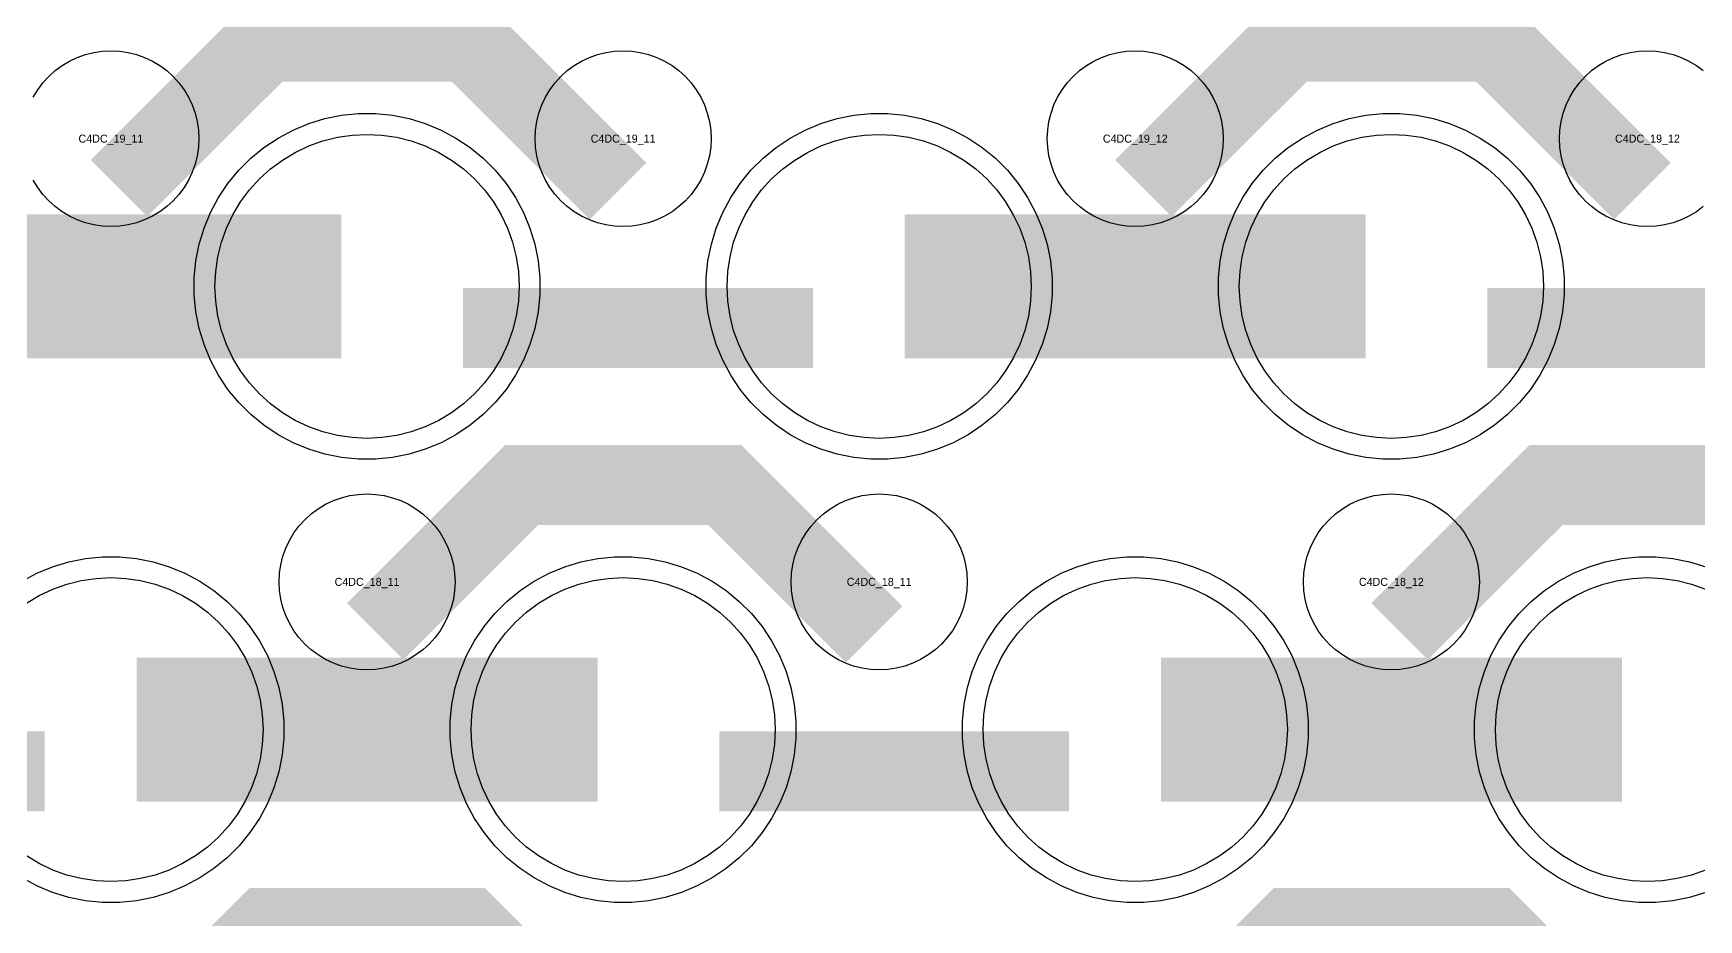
# Model space of a CAD drawing. Extents: x -11880 to 11880, y -14992 to 14992.
# Drawn here: x -8504 to -7984, y -12405 to -12128 of the extents above; entities that cross this region are included whole.
import ezdxf
from ezdxf.enums import TextEntityAlignment as Align

# ---------------------------------------------------------------- set-up
doc = ezdxf.new("R2010")
doc.units = 0
doc.header["$MEASUREMENT"] = 0
for name, color, linetype in [('GDS_775_DT_237', 138, 'CONTINUOUS'), ('RDL1_FS', 34, 'CONTINUOUS'), ('RDL_BS', 160, 'CONTINUOUS')]:
    doc.layers.add(name, color=color, linetype=linetype)

msp = doc.modelspace()

# ---------------------------------------------------------------- linework, layer by layer
at = {"layer": 'RDL1_FS', "color": 240, "true_color": 0xed1f24}
for points in [[(-8400, -12254.354), (-8404.657, -12254.125), (-8409.268, -12253.441), (-8413.791, -12252.309), (-8418.181, -12250.737), (-8422.395, -12248.745), (-8426.395, -12246.347), (-8430.14, -12243.569), (-8433.594, -12240.439), (-8436.724, -12236.985), (-8439.502, -12233.24), (-8441.9, -12229.24), (-8443.892, -12225.026), (-8445.464, -12220.636), (-8446.596, -12216.113), (-8447.28, -12211.502), (-8447.509, -12206.845), (-8447.28, -12202.188), (-8446.596, -12197.577), (-8445.464, -12193.054), (-8443.892, -12188.664), (-8441.9, -12184.45), (-8439.502, -12180.45), (-8436.724, -12176.705), (-8433.594, -12173.251), (-8430.14, -12170.121), (-8426.395, -12167.343), (-8422.395, -12164.945), (-8418.181, -12162.953), (-8413.791, -12161.381), (-8409.268, -12160.249), (-8404.657, -12159.565), (-8400, -12159.336), (-8395.343, -12159.565), (-8390.732, -12160.249), (-8386.209, -12161.381), (-8381.819, -12162.953), (-8377.605, -12164.945), (-8373.605, -12167.343), (-8369.86, -12170.121), (-8366.406, -12173.251), (-8363.276, -12176.705), (-8360.498, -12180.45), (-8358.1, -12184.45), (-8356.108, -12188.664), (-8354.536, -12193.054), (-8353.404, -12197.577), (-8352.72, -12202.188), (-8352.491, -12206.845), (-8352.72, -12211.502), (-8353.404, -12216.113), (-8354.536, -12220.636), (-8356.108, -12225.026), (-8358.1, -12229.24), (-8360.498, -12233.24), (-8363.276, -12236.985), (-8366.406, -12240.439), (-8369.86, -12243.569), (-8373.605, -12246.347), (-8377.605, -12248.745), (-8381.819, -12250.737), (-8386.209, -12252.309), (-8390.732, -12253.441), (-8395.343, -12254.125)], [(-8240, -12254.354), (-8244.657, -12254.125), (-8249.268, -12253.441), (-8253.791, -12252.309), (-8258.181, -12250.737), (-8262.395, -12248.745), (-8266.395, -12246.347), (-8270.14, -12243.569), (-8273.594, -12240.439), (-8276.724, -12236.985), (-8279.502, -12233.24), (-8281.9, -12229.24), (-8283.892, -12225.026), (-8285.464, -12220.636), (-8286.596, -12216.113), (-8287.28, -12211.502), (-8287.509, -12206.845), (-8287.28, -12202.188), (-8286.596, -12197.577), (-8285.464, -12193.054), (-8283.892, -12188.664), (-8281.9, -12184.45), (-8279.502, -12180.45), (-8276.724, -12176.705), (-8273.594, -12173.251), (-8270.14, -12170.121), (-8266.395, -12167.343), (-8262.395, -12164.945), (-8258.181, -12162.953), (-8253.791, -12161.381), (-8249.268, -12160.249), (-8244.657, -12159.565), (-8240, -12159.336), (-8235.343, -12159.565), (-8230.732, -12160.249), (-8226.209, -12161.381), (-8221.819, -12162.953), (-8217.605, -12164.945), (-8213.605, -12167.343), (-8209.86, -12170.121), (-8206.406, -12173.251), (-8203.276, -12176.705), (-8200.498, -12180.45), (-8198.1, -12184.45), (-8196.108, -12188.664), (-8194.536, -12193.054), (-8193.404, -12197.577), (-8192.72, -12202.188), (-8192.491, -12206.845), (-8192.72, -12211.502), (-8193.404, -12216.113), (-8194.536, -12220.636), (-8196.108, -12225.026), (-8198.1, -12229.24), (-8200.498, -12233.24), (-8203.276, -12236.985), (-8206.406, -12240.439), (-8209.86, -12243.569), (-8213.605, -12246.347), (-8217.605, -12248.745), (-8221.819, -12250.737), (-8226.209, -12252.309), (-8230.732, -12253.441), (-8235.343, -12254.125)], [(-8080, -12254.354), (-8084.657, -12254.125), (-8089.268, -12253.441), (-8093.791, -12252.309), (-8098.181, -12250.737), (-8102.395, -12248.745), (-8106.395, -12246.347), (-8110.14, -12243.569), (-8113.594, -12240.439), (-8116.724, -12236.985), (-8119.502, -12233.24), (-8121.9, -12229.24), (-8123.892, -12225.026), (-8125.464, -12220.636), (-8126.596, -12216.113), (-8127.28, -12211.502), (-8127.509, -12206.845), (-8127.28, -12202.188), (-8126.596, -12197.577), (-8125.464, -12193.054), (-8123.892, -12188.664), (-8121.9, -12184.45), (-8119.502, -12180.45), (-8116.724, -12176.705), (-8113.594, -12173.251), (-8110.14, -12170.121), (-8106.395, -12167.343), (-8102.395, -12164.945), (-8098.181, -12162.953), (-8093.791, -12161.381), (-8089.268, -12160.249), (-8084.657, -12159.565), (-8080, -12159.336), (-8075.343, -12159.565), (-8070.732, -12160.249), (-8066.209, -12161.381), (-8061.819, -12162.953), (-8057.605, -12164.945), (-8053.605, -12167.343), (-8049.86, -12170.121), (-8046.406, -12173.251), (-8043.276, -12176.705), (-8040.498, -12180.45), (-8038.1, -12184.45), (-8036.108, -12188.664), (-8034.536, -12193.054), (-8033.404, -12197.577), (-8032.72, -12202.188), (-8032.491, -12206.845), (-8032.72, -12211.502), (-8033.404, -12216.113), (-8034.536, -12220.636), (-8036.108, -12225.026), (-8038.1, -12229.24), (-8040.498, -12233.24), (-8043.276, -12236.985), (-8046.406, -12240.439), (-8049.86, -12243.569), (-8053.605, -12246.347), (-8057.605, -12248.745), (-8061.819, -12250.737), (-8066.209, -12252.309), (-8070.732, -12253.441), (-8075.343, -12254.125)]]:
    msp.add_lwpolyline(points, close=True, dxfattribs=at)
for points in [[(-8551.998, -12206.845, 45, 45, 0), (-8479.998, -12206.845, 45, 45, 0)], [(-8479.998, -12206.845, 45, 45, 0), (-8407.998, -12206.845, 45, 45, 0)], [(-8231.998, -12206.845, 45, 45, 0), (-8159.998, -12206.845, 45, 45, 0)], [(-8159.998, -12206.845, 45, 45, 0), (-8087.998, -12206.845, 45, 45, 0)]]:
    msp.add_lwpolyline(points, format="xyseb", dxfattribs=at)
at = {"layer": 'RDL1_FS'}
for points in [[(-8506.395, -12305.908), (-8502.395, -12303.51), (-8498.181, -12301.518), (-8493.791, -12299.946), (-8489.268, -12298.814), (-8484.657, -12298.13), (-8480, -12297.901), (-8475.343, -12298.13), (-8470.732, -12298.814), (-8466.209, -12299.946), (-8461.819, -12301.518), (-8457.605, -12303.51), (-8453.605, -12305.908), (-8449.86, -12308.686), (-8446.406, -12311.816), (-8443.276, -12315.27), (-8440.498, -12319.015), (-8438.1, -12323.015), (-8436.108, -12327.229), (-8434.536, -12331.619), (-8433.404, -12336.142), (-8432.72, -12340.753), (-8432.491, -12345.41), (-8432.72, -12350.067), (-8433.404, -12354.678), (-8434.536, -12359.201), (-8436.108, -12363.591), (-8438.1, -12367.805), (-8440.498, -12371.805), (-8443.276, -12375.55), (-8446.406, -12379.004), (-8449.86, -12382.134), (-8453.605, -12384.912), (-8457.605, -12387.31), (-8461.819, -12389.302), (-8466.209, -12390.874), (-8470.732, -12392.006), (-8475.343, -12392.69), (-8480, -12392.919), (-8484.657, -12392.69), (-8489.268, -12392.006), (-8493.791, -12390.874), (-8498.181, -12389.302), (-8502.395, -12387.31), (-8506.395, -12384.912)], [(-7981.819, -12389.302), (-7986.209, -12390.874), (-7990.732, -12392.006), (-7995.343, -12392.69), (-8000, -12392.919), (-8004.657, -12392.69), (-8009.268, -12392.006), (-8013.791, -12390.874), (-8018.181, -12389.302), (-8022.395, -12387.31), (-8026.395, -12384.912), (-8030.14, -12382.134), (-8033.594, -12379.004), (-8036.724, -12375.55), (-8039.502, -12371.805), (-8041.9, -12367.805), (-8043.892, -12363.591), (-8045.464, -12359.201), (-8046.596, -12354.678), (-8047.28, -12350.067), (-8047.509, -12345.41), (-8047.28, -12340.753), (-8046.596, -12336.142), (-8045.464, -12331.619), (-8043.892, -12327.229), (-8041.9, -12323.015), (-8039.502, -12319.015), (-8036.724, -12315.27), (-8033.594, -12311.816), (-8030.14, -12308.686), (-8026.395, -12305.908), (-8022.395, -12303.51), (-8018.181, -12301.518), (-8013.791, -12299.946), (-8009.268, -12298.814), (-8004.657, -12298.13), (-8000, -12297.901), (-7995.343, -12298.13), (-7990.732, -12298.814), (-7986.209, -12299.946), (-7981.819, -12301.518)]]:
    msp.add_lwpolyline(points, dxfattribs=at)
for points in [[(-8320, -12392.919), (-8324.657, -12392.69), (-8329.268, -12392.006), (-8333.791, -12390.874), (-8338.181, -12389.302), (-8342.395, -12387.31), (-8346.395, -12384.912), (-8350.14, -12382.134), (-8353.594, -12379.004), (-8356.724, -12375.55), (-8359.502, -12371.805), (-8361.9, -12367.805), (-8363.892, -12363.591), (-8365.464, -12359.201), (-8366.596, -12354.678), (-8367.28, -12350.067), (-8367.509, -12345.41), (-8367.28, -12340.753), (-8366.596, -12336.142), (-8365.464, -12331.619), (-8363.892, -12327.229), (-8361.9, -12323.015), (-8359.502, -12319.015), (-8356.724, -12315.27), (-8353.594, -12311.816), (-8350.14, -12308.686), (-8346.395, -12305.908), (-8342.395, -12303.51), (-8338.181, -12301.518), (-8333.791, -12299.946), (-8329.268, -12298.814), (-8324.657, -12298.13), (-8320, -12297.901), (-8315.343, -12298.13), (-8310.732, -12298.814), (-8306.209, -12299.946), (-8301.819, -12301.518), (-8297.605, -12303.51), (-8293.605, -12305.908), (-8289.86, -12308.686), (-8286.406, -12311.816), (-8283.276, -12315.27), (-8280.498, -12319.015), (-8278.1, -12323.015), (-8276.108, -12327.229), (-8274.536, -12331.619), (-8273.404, -12336.142), (-8272.72, -12340.753), (-8272.491, -12345.41), (-8272.72, -12350.067), (-8273.404, -12354.678), (-8274.536, -12359.201), (-8276.108, -12363.591), (-8278.1, -12367.805), (-8280.498, -12371.805), (-8283.276, -12375.55), (-8286.406, -12379.004), (-8289.86, -12382.134), (-8293.605, -12384.912), (-8297.605, -12387.31), (-8301.819, -12389.302), (-8306.209, -12390.874), (-8310.732, -12392.006), (-8315.343, -12392.69)], [(-8160, -12392.919), (-8164.657, -12392.69), (-8169.268, -12392.006), (-8173.791, -12390.874), (-8178.181, -12389.302), (-8182.395, -12387.31), (-8186.395, -12384.912), (-8190.14, -12382.134), (-8193.594, -12379.004), (-8196.724, -12375.55), (-8199.502, -12371.805), (-8201.9, -12367.805), (-8203.892, -12363.591), (-8205.464, -12359.201), (-8206.596, -12354.678), (-8207.28, -12350.067), (-8207.509, -12345.41), (-8207.28, -12340.753), (-8206.596, -12336.142), (-8205.464, -12331.619), (-8203.892, -12327.229), (-8201.9, -12323.015), (-8199.502, -12319.015), (-8196.724, -12315.27), (-8193.594, -12311.816), (-8190.14, -12308.686), (-8186.395, -12305.908), (-8182.395, -12303.51), (-8178.181, -12301.518), (-8173.791, -12299.946), (-8169.268, -12298.814), (-8164.657, -12298.13), (-8160, -12297.901), (-8155.343, -12298.13), (-8150.732, -12298.814), (-8146.209, -12299.946), (-8141.819, -12301.518), (-8137.605, -12303.51), (-8133.605, -12305.908), (-8129.86, -12308.686), (-8126.406, -12311.816), (-8123.276, -12315.27), (-8120.498, -12319.015), (-8118.1, -12323.015), (-8116.108, -12327.229), (-8114.536, -12331.619), (-8113.404, -12336.142), (-8112.72, -12340.753), (-8112.491, -12345.41), (-8112.72, -12350.067), (-8113.404, -12354.678), (-8114.536, -12359.201), (-8116.108, -12363.591), (-8118.1, -12367.805), (-8120.498, -12371.805), (-8123.276, -12375.55), (-8126.406, -12379.004), (-8129.86, -12382.134), (-8133.605, -12384.912), (-8137.605, -12387.31), (-8141.819, -12389.302), (-8146.209, -12390.874), (-8150.732, -12392.006), (-8155.343, -12392.69)]]:
    msp.add_lwpolyline(points, close=True, dxfattribs=at)
for points in [[(-8471.998, -12345.41, 45, 45, 0), (-8399.998, -12345.41, 45, 45, 0)], [(-8399.998, -12345.41, 45, 45, 0), (-8327.998, -12345.41, 45, 45, 0)], [(-8151.998, -12345.41, 45, 45, 0), (-8079.998, -12345.41, 45, 45, 0)], [(-8079.998, -12345.41, 45, 45, 0), (-8007.998, -12345.41, 45, 45, 0)]]:
    msp.add_lwpolyline(points, format="xyseb", dxfattribs=at)
at = {"layer": 'RDL_BS'}
for points in [[(-8477.438, -12176.159, 25, 25, 0), (-8431.623, -12130.344, 25, 25, 0), (-8398.07, -12130.344, 25, 25, 0)], [(-8321.599, -12177.058, 25, 25, 0), (-8368.313, -12130.344, 25, 25, 0), (-8398.071, -12130.344, 25, 25, 0)], [(-8157.438, -12176.159, 25, 25, 0), (-8111.623, -12130.344, 25, 25, 0), (-8078.07, -12130.344, 25, 25, 0)], [(-8001.599, -12177.058, 25, 25, 0), (-8048.313, -12130.344, 25, 25, 0), (-8078.071, -12130.344, 25, 25, 0)], [(-8397.438, -12314.724, 25, 25, 0), (-8351.623, -12268.909, 25, 25, 0), (-8318.07, -12268.909, 25, 25, 0)], [(-8241.599, -12315.623, 25, 25, 0), (-8288.313, -12268.909, 25, 25, 0), (-8318.071, -12268.909, 25, 25, 0)], [(-8077.438, -12314.724, 25, 25, 0), (-8031.623, -12268.909, 25, 25, 0), (-7998.07, -12268.909, 25, 25, 0)], [(-7921.599, -12315.623, 25, 25, 0), (-7968.313, -12268.909, 25, 25, 0), (-7998.071, -12268.909, 25, 25, 0)], [(-8609.984, -12358.423, 25, 25, 0), (-8500.719, -12358.423, 25, 25, 0)], [(-8289.984, -12358.423, 25, 25, 0), (-8180.719, -12358.423, 25, 25, 0)], [(-8477.438, -12453.289, 25, 25, 0), (-8431.623, -12407.474, 25, 25, 0), (-8398.07, -12407.474, 25, 25, 0)], [(-8321.599, -12454.188, 25, 25, 0), (-8368.313, -12407.474, 25, 25, 0), (-8398.071, -12407.474, 25, 25, 0)], [(-8157.438, -12453.289, 25, 25, 0), (-8111.623, -12407.474, 25, 25, 0), (-8078.07, -12407.474, 25, 25, 0)], [(-8001.599, -12454.188, 25, 25, 0), (-8048.313, -12407.474, 25, 25, 0), (-8078.071, -12407.474, 25, 25, 0)]]:
    msp.add_lwpolyline(points, format="xyseb", dxfattribs=at)
for points in [[(-8504.25, -12147.701), (-8502.857, -12145.377), (-8501.254, -12143.214), (-8499.442, -12141.215), (-8497.443, -12139.403), (-8495.28, -12137.8), (-8492.956, -12136.407), (-8490.519, -12135.255), (-8487.984, -12134.348), (-8485.365, -12133.691), (-8482.693, -12133.295), (-8480, -12133.163), (-8477.307, -12133.295), (-8474.635, -12133.691), (-8472.016, -12134.348), (-8469.481, -12135.255), (-8467.044, -12136.407), (-8464.72, -12137.8), (-8462.557, -12139.403), (-8460.558, -12141.215), (-8458.746, -12143.214), (-8457.143, -12145.377), (-8455.75, -12147.701), (-8454.598, -12150.138), (-8453.691, -12152.673), (-8453.034, -12155.292), (-8452.638, -12157.964), (-8452.506, -12160.657), (-8452.638, -12163.35), (-8453.034, -12166.022), (-8453.691, -12168.641), (-8454.598, -12171.176), (-8455.75, -12173.613), (-8457.143, -12175.937), (-8458.746, -12178.1), (-8460.558, -12180.099), (-8462.557, -12181.911), (-8464.72, -12183.514), (-8467.044, -12184.907), (-8469.481, -12186.059), (-8472.016, -12186.966), (-8474.635, -12187.623), (-8477.307, -12188.019), (-8480, -12188.151), (-8482.693, -12188.019), (-8485.365, -12187.623), (-8487.984, -12186.966), (-8490.519, -12186.059), (-8492.956, -12184.907), (-8495.28, -12183.514), (-8497.443, -12181.911), (-8499.442, -12180.099), (-8501.254, -12178.1), (-8502.857, -12175.937), (-8504.25, -12173.613)], [(-7982.557, -12181.911), (-7984.72, -12183.514), (-7987.044, -12184.907), (-7989.481, -12186.059), (-7992.016, -12186.966), (-7994.635, -12187.623), (-7997.307, -12188.019), (-8000, -12188.151), (-8002.693, -12188.019), (-8005.365, -12187.623), (-8007.984, -12186.966), (-8010.519, -12186.059), (-8012.956, -12184.907), (-8015.28, -12183.514), (-8017.443, -12181.911), (-8019.442, -12180.099), (-8021.254, -12178.1), (-8022.857, -12175.937), (-8024.25, -12173.613), (-8025.402, -12171.176), (-8026.309, -12168.641), (-8026.966, -12166.022), (-8027.362, -12163.35), (-8027.494, -12160.657), (-8027.362, -12157.964), (-8026.966, -12155.292), (-8026.309, -12152.673), (-8025.402, -12150.138), (-8024.25, -12147.701), (-8022.857, -12145.377), (-8021.254, -12143.214), (-8019.442, -12141.215), (-8017.443, -12139.403), (-8015.28, -12137.8), (-8012.956, -12136.407), (-8010.519, -12135.255), (-8007.984, -12134.348), (-8005.365, -12133.691), (-8002.693, -12133.295), (-8000, -12133.163), (-7997.307, -12133.295), (-7994.635, -12133.691), (-7992.016, -12134.348), (-7989.481, -12135.255), (-7987.044, -12136.407), (-7984.72, -12137.8), (-7982.557, -12139.403)], [(-8507.777, -12299.027), (-8503.115, -12296.535), (-8498.205, -12294.504), (-8493.165, -12292.973), (-8487.938, -12291.927), (-8482.644, -12291.41), (-8477.356, -12291.41), (-8472.062, -12291.927), (-8466.835, -12292.973), (-8461.795, -12294.504), (-8456.885, -12296.535), (-8452.223, -12299.027), (-8447.809, -12301.974), (-8443.708, -12305.336), (-8439.926, -12309.118), (-8436.564, -12313.219), (-8433.617, -12317.633), (-8431.125, -12322.295), (-8429.094, -12327.205), (-8427.563, -12332.245), (-8426.517, -12337.472), (-8426, -12342.766), (-8426, -12348.054), (-8426.517, -12353.348), (-8427.563, -12358.575), (-8429.094, -12363.615), (-8431.125, -12368.525), (-8433.617, -12373.187), (-8436.564, -12377.601), (-8439.926, -12381.702), (-8443.708, -12385.484), (-8447.809, -12388.846), (-8452.223, -12391.793), (-8456.885, -12394.285), (-8461.795, -12396.316), (-8466.835, -12397.847), (-8472.062, -12398.893), (-8477.356, -12399.41), (-8482.644, -12399.41), (-8487.938, -12398.893), (-8493.165, -12397.847), (-8498.205, -12396.316), (-8503.115, -12394.285), (-8507.777, -12391.793)], [(-7981.795, -12396.316), (-7986.835, -12397.847), (-7992.062, -12398.893), (-7997.356, -12399.41), (-8002.644, -12399.41), (-8007.938, -12398.893), (-8013.165, -12397.847), (-8018.205, -12396.316), (-8023.115, -12394.285), (-8027.777, -12391.793), (-8032.191, -12388.846), (-8036.292, -12385.484), (-8040.074, -12381.702), (-8043.436, -12377.601), (-8046.383, -12373.187), (-8048.875, -12368.525), (-8050.906, -12363.615), (-8052.437, -12358.575), (-8053.483, -12353.348), (-8054, -12348.054), (-8054, -12342.766), (-8053.483, -12337.472), (-8052.437, -12332.245), (-8050.906, -12327.205), (-8048.875, -12322.295), (-8046.383, -12317.633), (-8043.436, -12313.219), (-8040.074, -12309.118), (-8036.292, -12305.336), (-8032.191, -12301.974), (-8027.777, -12299.027), (-8023.115, -12296.535), (-8018.205, -12294.504), (-8013.165, -12292.973), (-8007.938, -12291.927), (-8002.644, -12291.41), (-7997.356, -12291.41), (-7992.062, -12291.927), (-7986.835, -12292.973), (-7981.795, -12294.504)]]:
    msp.add_lwpolyline(points, dxfattribs=at)
for points in [[(-8320, -12188.151), (-8322.693, -12188.019), (-8325.365, -12187.623), (-8327.984, -12186.966), (-8330.519, -12186.059), (-8332.956, -12184.907), (-8335.28, -12183.514), (-8337.443, -12181.911), (-8339.442, -12180.099), (-8341.254, -12178.1), (-8342.857, -12175.937), (-8344.25, -12173.613), (-8345.402, -12171.176), (-8346.309, -12168.641), (-8346.966, -12166.022), (-8347.362, -12163.35), (-8347.494, -12160.657), (-8347.362, -12157.964), (-8346.966, -12155.292), (-8346.309, -12152.673), (-8345.402, -12150.138), (-8344.25, -12147.701), (-8342.857, -12145.377), (-8341.254, -12143.214), (-8339.442, -12141.215), (-8337.443, -12139.403), (-8335.28, -12137.8), (-8332.956, -12136.407), (-8330.519, -12135.255), (-8327.984, -12134.348), (-8325.365, -12133.691), (-8322.693, -12133.295), (-8320, -12133.163), (-8317.307, -12133.295), (-8314.635, -12133.691), (-8312.016, -12134.348), (-8309.481, -12135.255), (-8307.044, -12136.407), (-8304.72, -12137.8), (-8302.557, -12139.403), (-8300.558, -12141.215), (-8298.746, -12143.214), (-8297.143, -12145.377), (-8295.75, -12147.701), (-8294.598, -12150.138), (-8293.691, -12152.673), (-8293.034, -12155.292), (-8292.638, -12157.964), (-8292.506, -12160.657), (-8292.638, -12163.35), (-8293.034, -12166.022), (-8293.691, -12168.641), (-8294.598, -12171.176), (-8295.75, -12173.613), (-8297.143, -12175.937), (-8298.746, -12178.1), (-8300.558, -12180.099), (-8302.557, -12181.911), (-8304.72, -12183.514), (-8307.044, -12184.907), (-8309.481, -12186.059), (-8312.016, -12186.966), (-8314.635, -12187.623), (-8317.307, -12188.019)], [(-8160, -12188.151), (-8162.693, -12188.019), (-8165.365, -12187.623), (-8167.984, -12186.966), (-8170.519, -12186.059), (-8172.956, -12184.907), (-8175.28, -12183.514), (-8177.443, -12181.911), (-8179.442, -12180.099), (-8181.254, -12178.1), (-8182.857, -12175.937), (-8184.25, -12173.613), (-8185.402, -12171.176), (-8186.309, -12168.641), (-8186.966, -12166.022), (-8187.362, -12163.35), (-8187.494, -12160.657), (-8187.362, -12157.964), (-8186.966, -12155.292), (-8186.309, -12152.673), (-8185.402, -12150.138), (-8184.25, -12147.701), (-8182.857, -12145.377), (-8181.254, -12143.214), (-8179.442, -12141.215), (-8177.443, -12139.403), (-8175.28, -12137.8), (-8172.956, -12136.407), (-8170.519, -12135.255), (-8167.984, -12134.348), (-8165.365, -12133.691), (-8162.693, -12133.295), (-8160, -12133.163), (-8157.307, -12133.295), (-8154.635, -12133.691), (-8152.016, -12134.348), (-8149.481, -12135.255), (-8147.044, -12136.407), (-8144.72, -12137.8), (-8142.557, -12139.403), (-8140.558, -12141.215), (-8138.746, -12143.214), (-8137.143, -12145.377), (-8135.75, -12147.701), (-8134.598, -12150.138), (-8133.691, -12152.673), (-8133.034, -12155.292), (-8132.638, -12157.964), (-8132.506, -12160.657), (-8132.638, -12163.35), (-8133.034, -12166.022), (-8133.691, -12168.641), (-8134.598, -12171.176), (-8135.75, -12173.613), (-8137.143, -12175.937), (-8138.746, -12178.1), (-8140.558, -12180.099), (-8142.557, -12181.911), (-8144.72, -12183.514), (-8147.044, -12184.907), (-8149.481, -12186.059), (-8152.016, -12186.966), (-8154.635, -12187.623), (-8157.307, -12188.019)], [(-8400, -12326.716), (-8402.693, -12326.584), (-8405.365, -12326.188), (-8407.984, -12325.531), (-8410.519, -12324.624), (-8412.956, -12323.472), (-8415.28, -12322.079), (-8417.443, -12320.476), (-8419.442, -12318.664), (-8421.254, -12316.665), (-8422.857, -12314.502), (-8424.25, -12312.178), (-8425.402, -12309.741), (-8426.309, -12307.206), (-8426.966, -12304.587), (-8427.362, -12301.915), (-8427.494, -12299.222), (-8427.362, -12296.529), (-8426.966, -12293.857), (-8426.309, -12291.238), (-8425.402, -12288.703), (-8424.25, -12286.266), (-8422.857, -12283.942), (-8421.254, -12281.779), (-8419.442, -12279.78), (-8417.443, -12277.968), (-8415.28, -12276.365), (-8412.956, -12274.972), (-8410.519, -12273.82), (-8407.984, -12272.913), (-8405.365, -12272.256), (-8402.693, -12271.86), (-8400, -12271.728), (-8397.307, -12271.86), (-8394.635, -12272.256), (-8392.016, -12272.913), (-8389.481, -12273.82), (-8387.044, -12274.972), (-8384.72, -12276.365), (-8382.557, -12277.968), (-8380.558, -12279.78), (-8378.746, -12281.779), (-8377.143, -12283.942), (-8375.75, -12286.266), (-8374.598, -12288.703), (-8373.691, -12291.238), (-8373.034, -12293.857), (-8372.638, -12296.529), (-8372.506, -12299.222), (-8372.638, -12301.915), (-8373.034, -12304.587), (-8373.691, -12307.206), (-8374.598, -12309.741), (-8375.75, -12312.178), (-8377.143, -12314.502), (-8378.746, -12316.665), (-8380.558, -12318.664), (-8382.557, -12320.476), (-8384.72, -12322.079), (-8387.044, -12323.472), (-8389.481, -12324.624), (-8392.016, -12325.531), (-8394.635, -12326.188), (-8397.307, -12326.584)], [(-8240, -12326.716), (-8242.693, -12326.584), (-8245.365, -12326.188), (-8247.984, -12325.531), (-8250.519, -12324.624), (-8252.956, -12323.472), (-8255.28, -12322.079), (-8257.443, -12320.476), (-8259.442, -12318.664), (-8261.254, -12316.665), (-8262.857, -12314.502), (-8264.25, -12312.178), (-8265.402, -12309.741), (-8266.309, -12307.206), (-8266.966, -12304.587), (-8267.362, -12301.915), (-8267.494, -12299.222), (-8267.362, -12296.529), (-8266.966, -12293.857), (-8266.309, -12291.238), (-8265.402, -12288.703), (-8264.25, -12286.266), (-8262.857, -12283.942), (-8261.254, -12281.779), (-8259.442, -12279.78), (-8257.443, -12277.968), (-8255.28, -12276.365), (-8252.956, -12274.972), (-8250.519, -12273.82), (-8247.984, -12272.913), (-8245.365, -12272.256), (-8242.693, -12271.86), (-8240, -12271.728), (-8237.307, -12271.86), (-8234.635, -12272.256), (-8232.016, -12272.913), (-8229.481, -12273.82), (-8227.044, -12274.972), (-8224.72, -12276.365), (-8222.557, -12277.968), (-8220.558, -12279.78), (-8218.746, -12281.779), (-8217.143, -12283.942), (-8215.75, -12286.266), (-8214.598, -12288.703), (-8213.691, -12291.238), (-8213.034, -12293.857), (-8212.638, -12296.529), (-8212.506, -12299.222), (-8212.638, -12301.915), (-8213.034, -12304.587), (-8213.691, -12307.206), (-8214.598, -12309.741), (-8215.75, -12312.178), (-8217.143, -12314.502), (-8218.746, -12316.665), (-8220.558, -12318.664), (-8222.557, -12320.476), (-8224.72, -12322.079), (-8227.044, -12323.472), (-8229.481, -12324.624), (-8232.016, -12325.531), (-8234.635, -12326.188), (-8237.307, -12326.584)], [(-8080, -12326.716), (-8082.693, -12326.584), (-8085.365, -12326.188), (-8087.984, -12325.531), (-8090.519, -12324.624), (-8092.956, -12323.472), (-8095.28, -12322.079), (-8097.443, -12320.476), (-8099.442, -12318.664), (-8101.254, -12316.665), (-8102.857, -12314.502), (-8104.25, -12312.178), (-8105.402, -12309.741), (-8106.309, -12307.206), (-8106.966, -12304.587), (-8107.362, -12301.915), (-8107.494, -12299.222), (-8107.362, -12296.529), (-8106.966, -12293.857), (-8106.309, -12291.238), (-8105.402, -12288.703), (-8104.25, -12286.266), (-8102.857, -12283.942), (-8101.254, -12281.779), (-8099.442, -12279.78), (-8097.443, -12277.968), (-8095.28, -12276.365), (-8092.956, -12274.972), (-8090.519, -12273.82), (-8087.984, -12272.913), (-8085.365, -12272.256), (-8082.693, -12271.86), (-8080, -12271.728), (-8077.307, -12271.86), (-8074.635, -12272.256), (-8072.016, -12272.913), (-8069.481, -12273.82), (-8067.044, -12274.972), (-8064.72, -12276.365), (-8062.557, -12277.968), (-8060.558, -12279.78), (-8058.746, -12281.779), (-8057.143, -12283.942), (-8055.75, -12286.266), (-8054.598, -12288.703), (-8053.691, -12291.238), (-8053.034, -12293.857), (-8052.638, -12296.529), (-8052.506, -12299.222), (-8052.638, -12301.915), (-8053.034, -12304.587), (-8053.691, -12307.206), (-8054.598, -12309.741), (-8055.75, -12312.178), (-8057.143, -12314.502), (-8058.746, -12316.665), (-8060.558, -12318.664), (-8062.557, -12320.476), (-8064.72, -12322.079), (-8067.044, -12323.472), (-8069.481, -12324.624), (-8072.016, -12325.531), (-8074.635, -12326.188), (-8077.307, -12326.584)], [(-8322.644, -12399.41), (-8327.938, -12398.893), (-8333.165, -12397.847), (-8338.205, -12396.316), (-8343.115, -12394.285), (-8347.777, -12391.793), (-8352.191, -12388.846), (-8356.292, -12385.484), (-8360.074, -12381.702), (-8363.436, -12377.601), (-8366.383, -12373.187), (-8368.875, -12368.525), (-8370.906, -12363.615), (-8372.437, -12358.575), (-8373.483, -12353.348), (-8374, -12348.054), (-8374, -12342.766), (-8373.483, -12337.472), (-8372.437, -12332.245), (-8370.906, -12327.205), (-8368.875, -12322.295), (-8366.383, -12317.633), (-8363.436, -12313.219), (-8360.074, -12309.118), (-8356.292, -12305.336), (-8352.191, -12301.974), (-8347.777, -12299.027), (-8343.115, -12296.535), (-8338.205, -12294.504), (-8333.165, -12292.973), (-8327.938, -12291.927), (-8322.644, -12291.41), (-8317.356, -12291.41), (-8312.062, -12291.927), (-8306.835, -12292.973), (-8301.795, -12294.504), (-8296.885, -12296.535), (-8292.223, -12299.027), (-8287.809, -12301.974), (-8283.708, -12305.336), (-8279.926, -12309.118), (-8276.564, -12313.219), (-8273.617, -12317.633), (-8271.125, -12322.295), (-8269.094, -12327.205), (-8267.563, -12332.245), (-8266.517, -12337.472), (-8266, -12342.766), (-8266, -12348.054), (-8266.517, -12353.348), (-8267.563, -12358.575), (-8269.094, -12363.615), (-8271.125, -12368.525), (-8273.617, -12373.187), (-8276.564, -12377.601), (-8279.926, -12381.702), (-8283.708, -12385.484), (-8287.809, -12388.846), (-8292.223, -12391.793), (-8296.885, -12394.285), (-8301.795, -12396.316), (-8306.835, -12397.847), (-8312.062, -12398.893), (-8317.356, -12399.41)], [(-8162.644, -12399.41), (-8167.938, -12398.893), (-8173.165, -12397.847), (-8178.205, -12396.316), (-8183.115, -12394.285), (-8187.777, -12391.793), (-8192.191, -12388.846), (-8196.292, -12385.484), (-8200.074, -12381.702), (-8203.436, -12377.601), (-8206.383, -12373.187), (-8208.875, -12368.525), (-8210.906, -12363.615), (-8212.437, -12358.575), (-8213.483, -12353.348), (-8214, -12348.054), (-8214, -12342.766), (-8213.483, -12337.472), (-8212.437, -12332.245), (-8210.906, -12327.205), (-8208.875, -12322.295), (-8206.383, -12317.633), (-8203.436, -12313.219), (-8200.074, -12309.118), (-8196.292, -12305.336), (-8192.191, -12301.974), (-8187.777, -12299.027), (-8183.115, -12296.535), (-8178.205, -12294.504), (-8173.165, -12292.973), (-8167.938, -12291.927), (-8162.644, -12291.41), (-8157.356, -12291.41), (-8152.062, -12291.927), (-8146.835, -12292.973), (-8141.795, -12294.504), (-8136.885, -12296.535), (-8132.223, -12299.027), (-8127.809, -12301.974), (-8123.708, -12305.336), (-8119.926, -12309.118), (-8116.564, -12313.219), (-8113.617, -12317.633), (-8111.125, -12322.295), (-8109.094, -12327.205), (-8107.563, -12332.245), (-8106.517, -12337.472), (-8106, -12342.766), (-8106, -12348.054), (-8106.517, -12353.348), (-8107.563, -12358.575), (-8109.094, -12363.615), (-8111.125, -12368.525), (-8113.617, -12373.187), (-8116.564, -12377.601), (-8119.926, -12381.702), (-8123.708, -12385.484), (-8127.809, -12388.846), (-8132.223, -12391.793), (-8136.885, -12394.285), (-8141.795, -12396.316), (-8146.835, -12397.847), (-8152.062, -12398.893), (-8157.356, -12399.41)]]:
    msp.add_lwpolyline(points, close=True, dxfattribs=at)
at = {"layer": 'RDL_BS', "color": 240, "true_color": 0xed1f24}
for points in [[(-8402.644, -12260.845), (-8407.938, -12260.328), (-8413.165, -12259.282), (-8418.205, -12257.751), (-8423.115, -12255.72), (-8427.777, -12253.228), (-8432.191, -12250.281), (-8436.292, -12246.919), (-8440.074, -12243.137), (-8443.436, -12239.036), (-8446.383, -12234.622), (-8448.875, -12229.96), (-8450.906, -12225.05), (-8452.437, -12220.01), (-8453.483, -12214.783), (-8454, -12209.489), (-8454, -12204.201), (-8453.483, -12198.907), (-8452.437, -12193.68), (-8450.906, -12188.64), (-8448.875, -12183.73), (-8446.383, -12179.068), (-8443.436, -12174.654), (-8440.074, -12170.553), (-8436.292, -12166.771), (-8432.191, -12163.409), (-8427.777, -12160.462), (-8423.115, -12157.97), (-8418.205, -12155.939), (-8413.165, -12154.408), (-8407.938, -12153.362), (-8402.644, -12152.845), (-8397.356, -12152.845), (-8392.062, -12153.362), (-8386.835, -12154.408), (-8381.795, -12155.939), (-8376.885, -12157.97), (-8372.223, -12160.462), (-8367.809, -12163.409), (-8363.708, -12166.771), (-8359.926, -12170.553), (-8356.564, -12174.654), (-8353.617, -12179.068), (-8351.125, -12183.73), (-8349.094, -12188.64), (-8347.563, -12193.68), (-8346.517, -12198.907), (-8346, -12204.201), (-8346, -12209.489), (-8346.517, -12214.783), (-8347.563, -12220.01), (-8349.094, -12225.05), (-8351.125, -12229.96), (-8353.617, -12234.622), (-8356.564, -12239.036), (-8359.926, -12243.137), (-8363.708, -12246.919), (-8367.809, -12250.281), (-8372.223, -12253.228), (-8376.885, -12255.72), (-8381.795, -12257.751), (-8386.835, -12259.282), (-8392.062, -12260.328), (-8397.356, -12260.845)], [(-8242.644, -12260.845), (-8247.938, -12260.328), (-8253.165, -12259.282), (-8258.205, -12257.751), (-8263.115, -12255.72), (-8267.777, -12253.228), (-8272.191, -12250.281), (-8276.292, -12246.919), (-8280.074, -12243.137), (-8283.436, -12239.036), (-8286.383, -12234.622), (-8288.875, -12229.96), (-8290.906, -12225.05), (-8292.437, -12220.01), (-8293.483, -12214.783), (-8294, -12209.489), (-8294, -12204.201), (-8293.483, -12198.907), (-8292.437, -12193.68), (-8290.906, -12188.64), (-8288.875, -12183.73), (-8286.383, -12179.068), (-8283.436, -12174.654), (-8280.074, -12170.553), (-8276.292, -12166.771), (-8272.191, -12163.409), (-8267.777, -12160.462), (-8263.115, -12157.97), (-8258.205, -12155.939), (-8253.165, -12154.408), (-8247.938, -12153.362), (-8242.644, -12152.845), (-8237.356, -12152.845), (-8232.062, -12153.362), (-8226.835, -12154.408), (-8221.795, -12155.939), (-8216.885, -12157.97), (-8212.223, -12160.462), (-8207.809, -12163.409), (-8203.708, -12166.771), (-8199.926, -12170.553), (-8196.564, -12174.654), (-8193.617, -12179.068), (-8191.125, -12183.73), (-8189.094, -12188.64), (-8187.563, -12193.68), (-8186.517, -12198.907), (-8186, -12204.201), (-8186, -12209.489), (-8186.517, -12214.783), (-8187.563, -12220.01), (-8189.094, -12225.05), (-8191.125, -12229.96), (-8193.617, -12234.622), (-8196.564, -12239.036), (-8199.926, -12243.137), (-8203.708, -12246.919), (-8207.809, -12250.281), (-8212.223, -12253.228), (-8216.885, -12255.72), (-8221.795, -12257.751), (-8226.835, -12259.282), (-8232.062, -12260.328), (-8237.356, -12260.845)], [(-8082.644, -12260.845), (-8087.938, -12260.328), (-8093.165, -12259.282), (-8098.205, -12257.751), (-8103.115, -12255.72), (-8107.777, -12253.228), (-8112.191, -12250.281), (-8116.292, -12246.919), (-8120.074, -12243.137), (-8123.436, -12239.036), (-8126.383, -12234.622), (-8128.875, -12229.96), (-8130.906, -12225.05), (-8132.437, -12220.01), (-8133.483, -12214.783), (-8134, -12209.489), (-8134, -12204.201), (-8133.483, -12198.907), (-8132.437, -12193.68), (-8130.906, -12188.64), (-8128.875, -12183.73), (-8126.383, -12179.068), (-8123.436, -12174.654), (-8120.074, -12170.553), (-8116.292, -12166.771), (-8112.191, -12163.409), (-8107.777, -12160.462), (-8103.115, -12157.97), (-8098.205, -12155.939), (-8093.165, -12154.408), (-8087.938, -12153.362), (-8082.644, -12152.845), (-8077.356, -12152.845), (-8072.062, -12153.362), (-8066.835, -12154.408), (-8061.795, -12155.939), (-8056.885, -12157.97), (-8052.223, -12160.462), (-8047.809, -12163.409), (-8043.708, -12166.771), (-8039.926, -12170.553), (-8036.564, -12174.654), (-8033.617, -12179.068), (-8031.125, -12183.73), (-8029.094, -12188.64), (-8027.563, -12193.68), (-8026.517, -12198.907), (-8026, -12204.201), (-8026, -12209.489), (-8026.517, -12214.783), (-8027.563, -12220.01), (-8029.094, -12225.05), (-8031.125, -12229.96), (-8033.617, -12234.622), (-8036.564, -12239.036), (-8039.926, -12243.137), (-8043.708, -12246.919), (-8047.809, -12250.281), (-8052.223, -12253.228), (-8056.885, -12255.72), (-8061.795, -12257.751), (-8066.835, -12259.282), (-8072.062, -12260.328), (-8077.356, -12260.845)]]:
    msp.add_lwpolyline(points, close=True, dxfattribs=at)
for points in [[(-8369.984, -12219.858, 25, 25, 0), (-8260.719, -12219.858, 25, 25, 0)], [(-8049.984, -12219.858, 25, 25, 0), (-7940.719, -12219.858, 25, 25, 0)]]:
    msp.add_lwpolyline(points, format="xyseb", dxfattribs=at)

# ---------------------------------------------------------------- texts
at = {"layer": 'GDS_775_DT_237'}
for s, p in [('C4DC_19_11', (-8480, -12160.657)), ('C4DC_19_11', (-8480, -12160.657)), ('C4DC_19_11', (-8320, -12160.657)), ('C4DC_19_11', (-8320, -12160.657)), ('C4DC_19_12', (-8160, -12160.657)), ('C4DC_19_12', (-8160, -12160.657)), ('C4DC_19_12', (-8000, -12160.657)), ('C4DC_19_12', (-8000, -12160.657)), ('C4DC_18_11', (-8400, -12299.222)), ('C4DC_18_11', (-8400, -12299.222)), ('C4DC_18_11', (-8240, -12299.222)), ('C4DC_18_11', (-8240, -12299.222)), ('C4DC_18_12', (-8080, -12299.222)), ('C4DC_18_12', (-8080, -12299.222))]:
    msp.add_text(s, height=2.5, dxfattribs=at).set_placement(p, align=Align.MIDDLE_CENTER)

doc.saveas('drawing.dxf')
